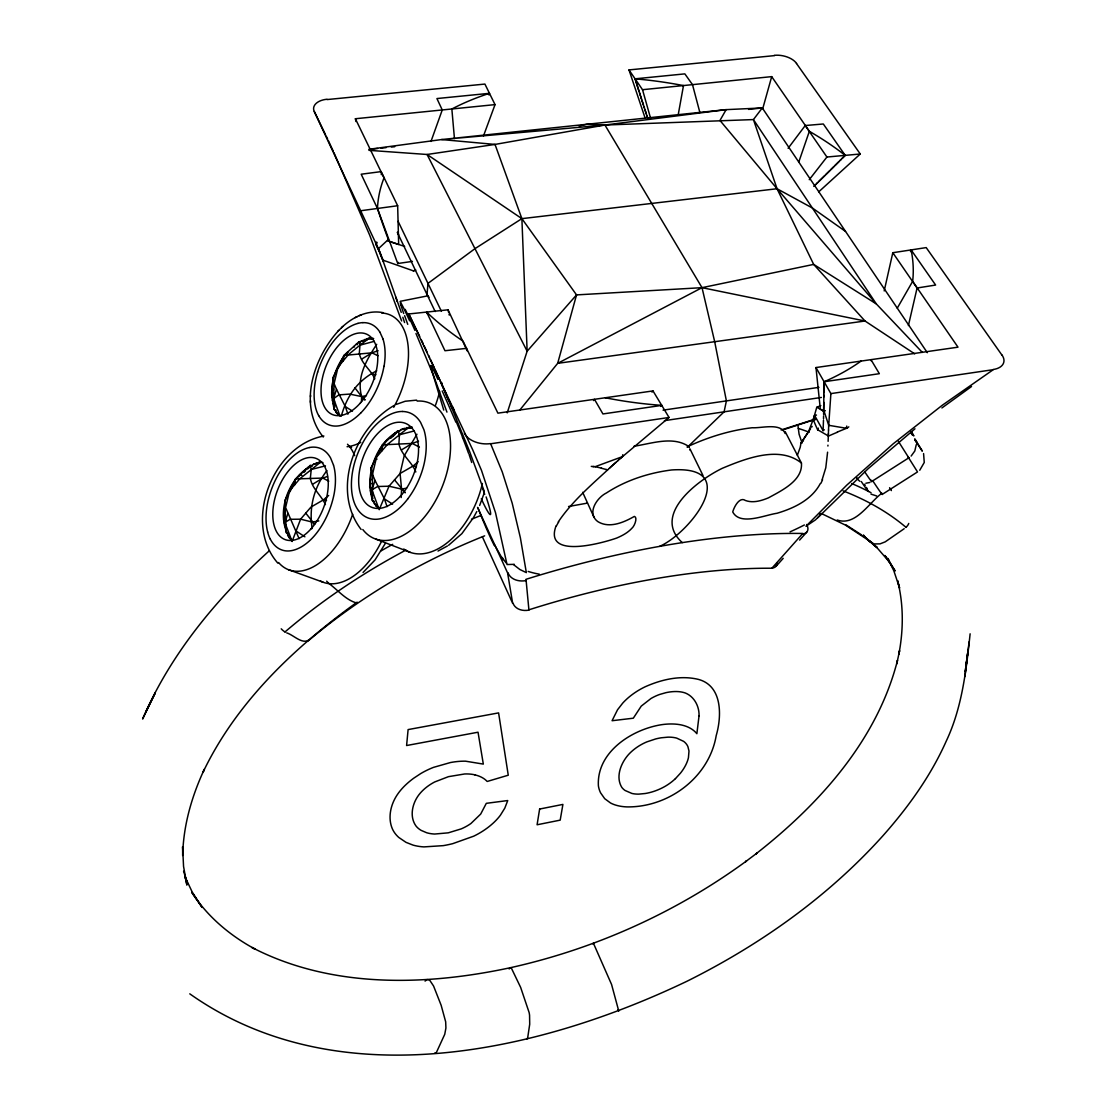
<?xml version="1.0" encoding="UTF-8"?>
<svg xmlns="http://www.w3.org/2000/svg" width="1110" height="1110" viewBox="0 0 1110 1110"><rect width="100%" height="100%" fill="white"/><g stroke="black" fill="none" stroke-linecap="round" stroke-linejoin="round"><path stroke-width="1.5" d="M323.274 437.035C297.619 405.497 313.741 357.434 338.772 330.392M823.856 396.783L823.606 414.418M823.856 395.979L823.953 389.568M823.787 402.333L823.662 411.2M823.856 396.964L823.884 395.146M823.953 389.374L824.092 381.743A270.049 160.464 9.5 0 0 861.082 361.069M823.911 392.704L824.05 383.755M310.481 402.417L310.509 400.696M310.55 396.825L310.578 395.327M824.078 382.603L824.092 381.743L879.356 373.695L870.975 359.654L871.031 360.722M823.578 415.875L823.523 418.789M312.229 528.527C308.733 507.534 313.922 487.429 326.937 470.598M823.481 420.218L823.079 430.638L824.314 429.75M361.458 401.556L361.624 396.575L349.636 394.092L338.855 394.882L333.597 398.601L334.235 409.41L338.397 414.835L335.9 412.129M828.518 430.125L828.67 425.782M828.393 433.954L828.532 429.972M828.407 433.58L828.115 441.322M828.67 425.962L830.89 393.606L815.975 367.549L957.999 347.18L912.656 281.343A270.021 160.423 9.5 0 0 911.116 249.903L935.619 285.048L917.082 288.003L892.801 252.719L926.198 247.599L1001.803 354.909M401.223 497.544L401.57 489.094L400.086 473.498L404.179 455.891L416.958 434.232M412.365 427.197C382.312 429.487 365.079 467.782 371.045 494.463L371.933 494.824L371.642 488.955M827.907 446.04L827.949 445.179M340.035 416.139L333.597 398.601L334.11 383.671L338.078 367.021L343.267 360.792L343.878 355.477L333.028 377.511L331.751 396.575L333.638 406.746L334.79 407.231L333.735 397.435L331.751 396.575C330.947 380.355 336.705 363.428 347.971 351.745L345.931 355.061M371.378 470.793L371.156 467.546L382.464 444.86L397.699 430.805L399.433 434.773L398.906 443.889C401.418 455.253 411.768 461.594 415.82 471.972M328.657 495.462L323.385 499.888L310.953 507.076L300.588 519.189L292.11 541.444C271.645 515.595 289.446 469.71 320.957 461.871L322.954 462.69M827.588 452.172L825.784 467.782L822.094 479.839M374.153 503.524L378.774 508.574L372.405 500.596L372.488 474.442L376.567 457.084L382.006 450.757L382.478 444.86L412.198 443.417L418.539 441.225M361.804 340.673L362.942 341.186L368.423 339.119L373.668 338.592L369.547 337.94L358.627 342.074L359.973 345.168L359.293 353.521C361.541 363.844 370.796 369.644 374.805 378.829M400.224 301.518L401.015 304.889M371.239 472.236L369.672 486.957L371.919 489.843L378.649 508.172M327.436 476.467L322.844 478.063L295.51 478.937L310.3 465.381L311.244 469.488L310.328 478.41C312.285 489.01 321.303 495.268 325.438 504.592M292.11 541.444L283.674 519.286L285.062 507.825M189.782 993.838C336.774 1097.651 536.602 1053.182 687.145 981.171C760.225 944.749 828.157 896.658 882.908 835.788C908.16 807.317 930.721 776.015 946.247 741.119C962.134 707.514 966.213 670.287 970.126 633.81M964.937 676.573L967.185 657.883M916.277 444.611L914.82 450.979L911.13 456.071M969.155 641.788L965.214 671.772L968.17 649.808L966.227 664.044M299.117 538.683L285.589 507.548L289.585 490.814L294.691 484.792L295.51 478.965L284.757 500.749L285.978 532.523L288.003 533.286M622.765 454.725L622.446 456.626L595.099 466.713L593.045 466.297M683.496 85.553L678.168 115.01M884.198 290.931L892.801 252.719M908.41 325.535L917.082 288.003M785.2 433.566C780.691 422.452 761.751 428.335 752.261 427.738C730.158 430.291 708.666 437.007 688.464 446.234A121.17 28.416 -13.4 0 1 689.365 447.51M762.75 108.641L771.7 76.632L642.524 89.702L628.995 69.916L774.461 55.625M488.983 95.002L489.468 93.323L436.924 98.554L442.252 109.959L430.985 141.456M816.488 415.029L814.393 415.82M814.296 416.139L813.713 418.095M287.837 513.403L285.117 522.324L290.099 519.3L300.588 519.189L312.382 522.075L318.806 520.923M333.028 377.511L334.11 383.671L336.483 389.263L333.597 398.601L331.751 396.575M813.616 418.387L808.718 431.249L800.893 443.292A70.332 52.85 34.5 0 1 800.157 447.496L797.355 455.267M818.056 428.973L818.334 428.127M507.214 412.864L527.139 351.218L521.88 218.642L495.018 144.425L441.613 139.555L368.867 149.295M484.265 492.868L479.659 505.452M371.156 467.546L372.488 474.442L375.041 480.463L371.919 489.843L377.594 486.513L389.013 486.208L401.57 489.094L406.635 488.164M289.835 491.952L293.498 484.515M338.259 368.131L341.505 361.943M798.77 162.074L809.357 131.313L771.7 76.632M341.297 416.153C346.875 395.909 357.614 380.383 376.678 370.865M374.889 461.371L377.275 454.517L381.299 448.509M412.434 261.391L397.741 263.514L398.171 262.362M327.075 99.567L484.904 84.069L495.032 104.618L483.488 135.933M379.218 509.698L389.013 486.208L400.086 473.498L413.17 465.964L418.179 461.732M910.491 251.623L911.116 249.903M380.092 252.789L378.399 248.737L387.862 239.926M357.142 602.133C294.802 646.991 236.416 702.117 202.908 772.491L204.379 769.202C191.766 796.231 183.275 825.549 182.692 855.505L182.595 846.763L183.552 866.411L186.91 885.086L184.898 875.929M556.068 525.849C543.498 559.634 602.591 543.054 616.744 538.031C622.252 535.686 627.747 532.786 631.84 528.318C634.878 525.793 637.778 517.08 634.323 516.428C623.667 522.505 609.251 528.776 597.693 521.52C586.579 513.153 596.833 497.682 606.365 493.006C625.846 480.283 648.629 472.888 671.619 469.96C742.77 465.062 690.573 532.828 659.604 546.37M800.893 443.292L810.605 428.71M379.578 252.386L375.804 243.936L377.081 242.424M145.965 711.566L155.344 692.765L142.607 719.016C170.635 653.762 216.991 598.165 269.258 550.81M509.143 968.961L510.309 967.726C595.265 948.842 676.337 912.364 746.572 860.93L745.532 861.707L757.048 853.049L755.896 853.909C819.291 804.348 877.178 740.148 897.49 660.422L896.741 663.933L899.586 650.654L898.85 654.234C903.484 630.036 903.72 604.77 897.615 580.808M385.337 543.414L375.041 559.926L363.053 572.482M473.623 517.357L476.814 511.516M820.304 483.544C811.66 499.875 793.9 508.255 776.972 513.278C764.804 514.985 740.148 526.043 732.739 511.96C734.112 506.77 739.649 496.378 745.448 500.499C753.038 503.274 761.335 500.79 768.467 497.835C781.759 490.509 802.905 480.575 801.434 463.037L785.214 431.693M376.72 344.294C366.55 359.862 356.282 377.15 361.638 396.561L365.065 399.988L361.624 396.575M897.268 308.164L912.656 281.343M442.182 385.489L441.794 382.728M298.521 476.703L299.853 474.567L301.851 475.371M558.247 521.95C572.829 500.277 593.24 483.419 612.165 465.714M473.401 517.718L461.899 533.619L448.606 545.26M386.488 440.476L382.839 446.164M286.713 632.894C293.22 634.712 302.017 644.619 308.76 640.04M811.646 427.17L812.173 426.393M788.114 148.31L805.236 125.541L823.315 123.987L845.196 155.372L842.129 158.48M593.517 400.571L594.461 399.309L602.938 413.947L661.74 405.386L660.686 406.413M809.259 179.695L826.908 157.023L860.264 153.999L796.48 63.478M652.028 392.163L652.999 390.914L669.053 417.471L620.545 458.291M820.026 514.124L821.233 513.958L815.517 519.827L805.971 526.251L846.708 485.195L893.3 443.723L942.251 405.275L993.27 369.672L830.89 393.606M519.855 409.978L557.678 363.331L702.019 287.67L813.672 264.402L876.303 303.904L922.327 352.411M343.267 360.792L348.471 354.548L359.973 345.168L369.547 337.94L371.517 338.855M294.691 484.792L299.811 478.743L320.957 461.871M382.006 450.757L387.473 444.43L409.215 426.975L411.241 427.849L401.029 429.431M526.098 580.225L528.901 609.806A381.771 144.203 -18.2 0 1 771.88 568.237L802.183 534.146A17.177 8.797 28.7 0 0 806.637 524.475M919.746 470.252L924.255 462.481L923.575 453.574M775.987 566.391L783.188 558.344M799.602 540.084L806.803 532.106M305.569 470.751L303.932 472.43L302.78 471.958M817.82 517.704L868.089 468.739L914.973 428.821M390.762 438.242L395.382 434.135M840.076 160.534L841.103 159.507M839.049 161.56L834.956 165.654M881.687 493.339C868.672 503.149 855.491 526.445 837.19 519.993M833.929 166.667L830.863 169.719M341.533 327.686C352.342 317.141 367.785 309.579 383.13 312.673M829.85 170.732L825.812 174.7M337.717 331.432L342.754 326.493M824.813 175.685L818.791 181.541M816.793 183.483L817.792 182.512M675.449 778.623L680.472 773.143A52.323 30.386 -25.3 0 0 688.436 757.714L688.991 751.04L687.895 746.586A35.936 20.84 -25.6 0 0 683.649 741.369L676.712 738.122A34.896 20.244 -25.6 0 0 668.012 737.151L661.255 737.789A45.357 26.238 -25.5 0 0 655.677 738.941L646.839 741.882A32.44 18.842 -25.5 0 0 637.334 747.016L635.877 748.043A35.617 20.66 -25.6 0 0 631.715 751.401A34.66 20.119 -25.6 0 0 628.093 755.05C620.837 763.444 615.481 776.917 621.725 787.24A36.436 21.048 -25.5 0 0 625.069 790.473L631.881 793.442A31.136 17.968 -25.4 0 0 638.833 794.122L645.215 793.511A36.255 20.951 -25.5 0 0 665.473 786.13A35.575 20.563 -25.5 0 0 675.449 778.609M815.781 184.454L813.783 186.397M815.198 185.023L845.196 155.372A270.007 160.409 9.5 0 0 809.357 131.313M687.312 447.33L724.095 411.824L726.398 400.89L714.687 341.714L702.019 287.67L604.936 125.028L586.677 124.306L579.101 125.999M425.075 981.101L427.003 979.589L429.556 979.991L433.58 986.041L441.169 1005.341L445.679 1021.838L445.915 1028.04L444.749 1034.298L436.48 1052.294A4.26 1.79 86.4 0 1 434.898 1052.89M818.764 191.808L860.264 153.999M609.432 468.17L610.333 467.352M610.847 466.894L618.076 460.47M613.081 464.896L614.01 464.063M614.94 463.245L615.87 462.426M619.602 459.124L617.729 460.775M621.142 457.778L619.297 459.387M308.233 640.845C360.694 596.389 420.843 561.341 484.626 535.839M905.76 527.458L905.885 527.361A7.326 5.647 -48.4 0 0 908.757 523.434M904.192 528.707L885.197 541.86L880.036 543.872L873.972 543.928L845.473 525.113L821.22 513.444M837.328 432.04L846.514 428.307L846.722 426.073M308.247 468.517L305.5 469.558M815.295 419.719L813.325 419.344L816.793 407.217L824.161 411.477L825.313 410.644M941.904 407.953L971.528 386.502M871.669 481.532L908.799 457.833L898.351 441.267M882.256 494.394L917.526 471.93L908.493 457.598M361.721 359.099L371.975 352.813L378.108 350.718M312.645 484.251L322.844 478.063L328.782 481.171M401.542 449.883L412.198 443.417L419.4 447.08M447.441 545.967L438.006 551.06M394.133 405.483C354.062 428.335 331.085 490.551 361.111 529.456M359.335 315.67L361.513 314.671M355.172 317.599L357.212 316.669M801.822 441.572L803.501 440.809M318.764 462.343L319.93 462.815L313.422 464.105M396.214 404.415L405.247 401.237L416.611 400.141M817.099 407.092L820.845 405.622M481.31 515.304L474.234 518.134A431.374 253.732 -24 0 0 471.5 519.244M415.723 269.952L413.35 270.854L383.075 260.198M783.882 429.542L813.588 419.955M781.149 429.986L815.67 418.942M869.962 482.448L865.869 483.238M821.178 513.972L820.193 514.152M359.973 345.168L374.306 341.325M587.454 503.108L568.556 506.507M514.388 564.352L507.02 564.532L495.532 512.778L481.518 470.446L472.652 449.703L408.813 313.964L448.052 309.815L467.282 350.996M399.433 434.773L414.363 430.916M311.244 469.488L325.466 465.839M356.56 602.952C345.765 599.997 337.828 590.048 328.851 583.416A8.02 2.081 54.4 0 1 327.575 582.181L326.687 581.168M633.976 446.234C651.306 443.723 672.424 435.772 688.436 446.248A118.534 26.751 -14.5 0 0 687.243 446.775M400.446 301.282L427.059 295.981M366.48 395.646L361.638 396.561L354.909 387.834M669.053 417.471L490.648 443.778L502.261 471.944L512.196 503.191L520.368 537.712L526.348 572.621L519.841 569.499L513.486 564.574M664.418 420.648L821.372 397.449M663.045 410.159L818.916 387.362M652.999 390.914L497.904 413.156L463.023 341.103A270.049 160.451 9.5 0 1 426.629 312.076L427.281 313.755M326.937 99.248A18.301 10.6 5.3 0 0 314.241 111.527L360.653 210.747L397.658 205.738L398.67 244.505L388.972 241.272L387.473 237.262M323.898 436.022C272.13 445.36 242.59 523.212 277.875 563.172M397.658 205.738L381.146 171.62L361.194 174.214L377.456 208.472L397.741 263.514M466.7 348.332L444.971 350.732L426.629 312.076M370.671 149.239L377.553 148.518M380.994 148.157L386.155 147.616M391.317 147.061L394.758 146.7M748.556 109.391L762.279 107.947L927.308 352.689M355.977 121.489L355.394 118.742L495.032 104.618M635.572 80.378L635.087 78.824L684.856 73.871L692.487 84.638L699.827 112.304M368.922 150.336L427.072 154.484L495.018 144.425L604.936 125.028L726.148 109.64L762.279 107.947L753.426 119.575L604.936 125.028L441.613 139.555L726.148 109.64L719.96 120.449L777.042 188.742L876.303 303.904L753.426 119.575L777.042 188.742L813.672 264.402L865.023 321.012L914.709 353.854M846.222 427.641L847.221 427.752M876.747 495.99L870.989 494.13M605.921 469.558L607.614 469.808M372.738 374.139L375.874 374.722M413.17 465.964L416.43 466.588M323.385 499.888L326.506 500.485M846.514 428.307L828.698 425.296L824.161 411.477M595.099 466.713L601.578 468.129M404.65 246.434L387.543 240.773M288.517 569.694L323.01 582.181M290.681 539.862L291.847 540.292L287.587 535.367M289.169 537.837L290.057 538.156M284.285 523.06L285.45 523.504L285.756 526.889L284.868 526.542M283.674 519.286L285.686 520.049M284.618 511.835L285.506 512.168M284.16 515.664L285.325 516.108M375.624 539.016L410.339 552.391M375.901 506.035L376.789 506.396M374.431 501.415L372.405 500.596L371.045 494.463M371.725 497.724L372.904 498.196M310.3 465.381L312.298 466.186M370.351 490.856L371.531 491.328M308.025 467.352L309.177 467.823M370.102 483.225L371.267 483.696M316.253 463.092L317.127 463.439M369.672 486.957L371.697 487.776M370.532 479.27L371.42 479.631M375.86 458.638L377.039 459.124M349.414 446.4L351.565 447.302M336.233 410.256L334.235 409.41L333.638 406.746M392.51 435.217L393.398 435.592M333.014 403.693L333.888 404.068M395.215 432.9L396.381 433.399M332.389 400.294L333.541 400.779M397.699 430.805L399.711 431.665M332.195 393.065L333.333 393.55M406.815 427.517L407.981 428.016M404.082 428.335L404.97 428.71M332.625 389.291L333.5 389.679M356.282 344.197L357.42 344.724M353.701 346.528L354.576 346.93M360.597 342.976L358.627 342.074L343.892 355.45L371.975 352.813L377.983 355.783M367.285 338.592L368.423 339.119M364.69 339.507L365.565 339.896M454.337 409.84L451.881 407.37M817.792 429.82L828.324 435.939M376.054 243.437L376.817 243.867M281.219 628.815A7.95 2.942 48.8 0 0 285.006 631.937L285.117 632.006M823.467 411.088L820.346 409.09M453.255 407.537L451.173 406.315L449.827 403.166M845.875 524.836L861.221 534.673M336.483 389.263L345.363 406.635L352.467 411.102M375.041 480.463L384.421 498.889L392.593 504.134M296.481 531.274L304.903 536.824M859.82 481.268L858.03 479.756M845.529 231.421L812.367 208L777.042 188.742L521.88 218.642L474.983 248.654L427.974 283.383L427.017 294.483L428.987 297.313M682.289 542.61C651.223 514.735 698.689 479.603 722.402 468.254C745.712 458.527 779.359 445.276 801.434 463.037M870.212 542.068L866.064 538.211M869.463 540.917L877.15 547.466L862.956 535.284L877.76 548.576L890.289 563.034L884.878 555.472L895.132 570.97L890.026 562.548M526.639 1038.641L527.292 1038.766A4.704 1.207 77.5 0 0 527.541 1038.197A132.354 33.369 78.3 0 0 527.874 1036.546L529.706 1024.239L529.567 1015.317A11.905 3.094 77.6 0 0 529.137 1012.57L520.645 987.4L511.349 968.073A11.794 3.039 77.9 0 0 510.544 967.698L510.309 967.726C425.338 985.985 331.071 988.511 251.97 947.482L255.175 949.161C230.006 935.591 207.39 916.582 191.822 892.412L202.103 907.425L192.197 892.01L185.051 876.914M394.536 479.867L405.122 492.66M401.584 489.066L405.136 492.632M312.382 522.075L314.657 524.35L305.763 513.153M863.608 535.173L865.245 537.198M916.43 442.016L916.943 442.696L915.32 439.907M805.236 125.541L826.908 157.023M908.799 457.833L907.98 456.585M502.955 559.731L493.728 543.442M915.056 439.962L915.847 441.142M910.949 431.707L913.849 435.911L911.268 431.512M915.056 440.226L922.327 451.146L914.779 438.741M910.977 432.9L912.267 434.967M889.582 487.72L891.386 490.592M617.992 1009.836L618.769 1011.099L611.582 984.501L593.392 943.181L593.198 944.291M375.804 243.936L378.829 249.778M379.925 332.181L382.964 338.897M431.887 367.632L430.347 365.551L443.736 410.076M814.546 415.32L823.079 430.638M360.653 210.747L378.413 248.765M887.903 558.399L889.318 561.16M408.813 313.964L419.677 336.358M690.198 449.356L703.019 475.593M314.338 111.527L325.507 134.643M887.972 558.746L893.814 570.762L899.6 588.036L897.657 580.766M355.394 118.742L384.018 177.891A270.035 160.437 9.5 0 0 377.456 208.472L379.01 213.175M398.115 221.334L441.405 311.327M397.574 232.323L398.601 234.474M397.311 232.392L435.175 311.563M326.215 136.155L327.658 139.18M421.522 340.257L423.354 344.114M328.366 140.692L333.25 151.14M424.256 346.043L426.934 351.787M481.282 498.751C489.191 516.178 495.143 523.976 486.125 496.919M428.71 355.602L429.584 357.517M333.93 152.625L369.727 235.251L401.626 320.957M430.472 359.446L433.996 367.16M477.564 507.395L507.603 572.94L512.667 603.368L482.434 536.935M582.667 492.313L593.975 517.163M441.322 383.547L452.797 408.938M434.87 369.117L441.766 384.546M802.086 443.084L799.075 434.19L797.84 424.603M441.96 384.99L443.001 387.376M442.585 386.433L443.847 389.305M415.973 333.486L433.719 376.068L446.942 412.115M443.82 389.249L444.638 391.122M444.472 390.734L445.721 393.592M445.041 392.052L446.664 395.771M446.331 395.021L449.05 401.32M446.942 396.437L447.566 397.852M448.162 399.281L449.98 403.513M450.618 404.997L469.516 451.298L484.279 491.397M456.196 421.55L462.87 437.853M379.259 250.791L380.314 253.357M380.3 253.288L380.702 254.287M380.633 254.121L401.251 312.382M380.952 254.884L381.562 256.41M382.173 257.922L382.784 259.449M184.898 876.845L187.701 884.087L183.58 871.225M387.182 236.499L385.919 233.031M407.745 324.342L404.637 315.684M385.6 232.17L384.351 228.66M384.032 227.772L382.159 222.43M469.058 454.337L471.362 461.371A64.019 4.44 66.8 0 1 471.681 462.481M381.84 221.514L379.953 215.978M345.363 406.635L347.943 414.196M384.421 498.889L387.057 506.632M645.063 117.91L628.995 69.916M379.329 214.119L379.634 215.049M404.581 322.538L402.833 317.252M647.879 118.659L646.894 115.648M647.394 117.188L641.844 100.108M646.395 114.15L644.924 109.64M643.953 106.629L644.438 108.128M643.467 105.117L640.734 96.653M641.483 98.984L635.087 78.824M640.498 95.89L639.513 92.796M333.472 465.021L330.586 457.972A54.612 30.969 -69.1 0 0 314.13 447.136A52.309 29.665 -69.1 0 0 309.329 447.538M639.013 91.256L637.043 85.054M636.072 81.946L636.557 83.5M650.599 118.34L642.524 89.702M284.757 500.749L285.492 503.662M448.052 309.815L448.634 312.451M449.037 314.213L449.231 315.087M820.207 407.911L815.975 367.549M454.448 138.556L451.853 108.988A270.021 160.409 9.5 0 1 489.468 93.323M381.146 171.62L381.202 172.633M381.271 173.659L381.327 174.672M474.83 774.849A42.263 25.1 -22 0 1 487.179 781.468L508.255 775.21L498.598 712.897L408.105 729.589L406.593 745.532L478.035 732.212L483.322 764.096L465.534 761.183A55.209 32.884 -22 0 0 450.438 762.542L433.538 767.357A52.933 31.566 -21.9 0 0 420.759 773.559L413.683 778.235A63.187 37.56 -22 0 0 407.092 783.591L405.094 785.45A57.512 34.23 -22 0 0 396.991 795.162C390.595 804.889 387.64 817.89 392.385 828.892A67.766 40.21 -22.1 0 0 398.809 837.467L406.01 842.351L413.045 845.112A55.68 32.953 -21.9 0 0 423.881 846.902L443.279 845.64A85.442 51.032 -22.1 0 0 452.741 843.655L473.762 836.163A53.849 31.829 -22.1 0 0 487.04 828.171A56.208 33.245 -22.1 0 0 490.925 825.105A53.474 31.607 -22.1 0 0 500.374 815.267L504.8 808.136L507.742 800.546L486.305 803.335L480.699 814.06L470.931 823.509A33.106 19.564 -22 0 1 461.233 828.879L448.26 832.833L434.704 834.04A36.214 21.423 -22 0 1 426.642 832.736L421.176 830.391A41.486 24.573 -22 0 1 415.986 825.979C408.896 816.128 412.629 802.03 420.024 793.414A36.741 21.853 -22 0 1 426.545 787.184A34.729 20.674 -22 0 1 434.676 781.967L448.44 776.667L464.632 773.975A36.311 21.603 -22.1 0 1 474.844 774.836M774.267 55.347A17.08 9.435 11.4 0 1 796.564 63.478M634.962 78.838A270.021 160.409 9.5 0 1 683.371 85.567M397.172 301.421A120.06 2.04 70.9 0 1 395.84 297.202M405.164 309.357A51.448 1.818 67.1 0 1 414.932 330.419M400.821 302.752A65.878 1.97 66.9 0 1 409.632 320.79M403.721 313.547A44.566 1.485 68.7 0 1 400.433 303.46M822.552 479.728A122.877 47.716 -22.8 0 1 820.817 483.433M1001.886 354.895A19.591 11.586 14.4 0 1 993.145 369.491M661.865 405.358A270.049 160.464 9.5 0 1 605.241 397.755M804.389 524.975A117.965 49.895 -21.6 0 1 790.042 531.843M482.836 488.941A121.17 11.891 66.3 0 1 484.709 494.422M556.471 525.807A123.335 53.433 -15.9 0 1 558.718 521.922M490.565 443.598A20.882 13.445 6.5 0 1 464.313 433.094M539.335 574.175A119.825 53.405 -18.4 0 1 528.166 571.428M506.493 563.2A130.8 11.641 69.1 0 1 502.178 557.442M494.283 545.496A90.243 8.936 70.6 0 1 478.008 508.061M431.027 365.579A52.559 1.776 67.2 0 1 437.937 379.454M442.224 390.97A67.28 2.095 66.9 0 1 455.766 421.911M462.426 437.173A45.843 2.83 67.1 0 1 468.503 453.227M689.879 448.995A121.17 28.416 -13.4 0 1 690.018 450.133M593.683 466.852A282.717 183.691 8.3 0 1 591.255 466.353M601.384 468.254A150.766 58.899 -17.4 0 1 607.434 469.918M451.52 407.162A150.891 3.871 67.8 0 1 452.408 408.688M375.901 243.395A284.479 169.913 6.1 0 1 376.443 242.119M415.501 270.257A49.228 25.891 -18.9 0 1 413.392 270.993M379.773 253.274A137.793 6.202 66.6 0 1 383.463 261.613M848.803 426.85A283.633 176.879 13.2 0 1 847.443 427.891M817.792 430.153A52.003 9.046 69.9 0 1 813.241 419.524M828.476 436.077A144.453 54.015 -19.3 0 1 837.467 432.192M525.904 579.337A435.855 165.085 -18.2 0 1 802.974 533.466M526.14 580.586A17.802 13.403 -17.4 0 1 508.019 572.802M528.929 610.125A15.609 11.877 -18.3 0 1 513.028 603.243M777.028 563.311A15.124 7.923 29 0 1 771.852 568.251M881.617 493.006A64.741 1.027 57.5 0 1 872.599 480.561M864.537 484.238A55.611 1.11 57.5 0 1 865.203 485.389M866.383 487.401A55.611 1.11 57.5 0 1 867.298 489.01M867.978 490.315A52.489 1.054 57.5 0 1 868.436 491.425A55.611 1.11 57.5 0 1 863.067 484.154A52.517 1.054 57.5 0 1 861.291 481.518M871.059 480.144A68.223 1.138 57.5 0 1 864.87 472.069M856.92 477.772A55.32 1.165 57.5 0 1 857.114 478.424A58.594 1.235 57.5 0 1 856.629 477.98M285.006 631.937A431.374 253.732 -24 0 1 405.983 550.047M843.128 490.897A431.374 253.732 -24 0 1 906.038 527.361M798.27 428.391A429.473 260.85 -24 0 1 809.232 432.206M851.634 483.502A437.631 258.311 -24 0 1 871.031 492.729M380.994 550.907A437.617 258.311 -24 0 1 392.704 544.344M347.499 444.236A70.291 40.168 -69.1 0 1 354.714 455.697M352.675 514.277A70.291 40.168 -69.1 0 1 278.582 562.534M381.66 313.006A70.665 40.237 -67.1 0 1 393.731 407.287M360.75 442.39A70.665 40.237 -67.1 0 1 347.069 446.733M482.392 483.474A72.206 43.651 -67.9 0 1 403.79 549.034M417.11 401.085A73.163 43.373 -68 0 1 441.364 488.788A73.163 43.373 -68 0 1 362.803 529.525M402.514 411.491A56.86 33.453 -68 0 1 420.593 422.397L423.881 429.612A56.86 33.453 -68 0 1 425.144 458.513A54.501 32.093 -68 0 1 423.437 466.561A57.29 33.702 -68 0 1 407.758 498.889M402.528 411.463A54.459 32.037 -68 0 0 397.297 412.004A57.47 33.827 -68 0 0 375.79 424.991A54.196 31.871 -68 0 0 369.297 432.567A57.456 33.827 -68 0 0 355.006 461.358A54.196 31.871 -68 0 0 352.55 471.722A57.442 33.799 -68 0 0 353.41 500.041A54.293 31.94 -68 0 0 356.407 507.353A57.429 33.799 -68 0 0 372.225 519.05A54.237 31.926 -68 0 0 379.093 518.994A57.442 33.786 -68 0 0 401.029 506.576A54.251 31.94 -68 0 0 407.772 498.917M381.66 541.056A69.403 40.473 -69.1 0 1 320.499 581.043M333.527 465.187A54.612 30.969 -69.1 0 1 334.263 493.159A52.35 29.706 -69.1 0 1 332.5 500.749A55.028 31.205 -69.1 0 1 317.626 531.759A52.114 29.568 -69.1 0 1 311.313 539.099A55.167 31.288 -69.1 0 1 290.986 550.726A52.101 29.554 -69.1 0 1 284.659 550.713A55.167 31.288 -69.1 0 1 270.313 539.127M309.329 447.552A55.209 31.316 -69.1 0 0 289.377 459.734A52.059 29.498 -69.1 0 0 283.286 466.963A55.195 31.316 -69.1 0 0 269.702 494.602A52.059 29.498 -69.1 0 0 267.274 504.592A55.167 31.302 -69.1 0 0 267.663 532.009M270.299 539.141A52.156 29.568 -69.1 0 1 267.649 532.023M334.457 401.681A43.47 24.753 -67.1 0 1 334.235 399.364M439.629 391.4A69.777 40.543 -67 0 1 435.453 405.317M362.914 322.649A54.917 31.024 -67.1 0 1 379.911 332.195M383.006 339.063A54.917 31.024 -67.1 0 1 384.032 366.397M357.975 323.357A52.6 29.72 -67.1 0 1 362.914 322.622M357.975 323.385A55.5 31.371 -67.1 0 0 337.565 336.607A52.336 29.554 -67.1 0 0 331.377 344.086A55.5 31.371 -67.1 0 0 317.654 372.03M317.654 372.03A52.336 29.554 -67.1 0 0 315.268 381.965A55.472 31.344 -67.1 0 0 315.906 408.799A52.434 29.623 -67.1 0 0 318.681 415.612M318.695 415.584A55.458 31.344 -67.1 0 0 333.555 425.976A52.378 29.609 -67.1 0 0 340.048 425.616A55.472 31.344 -67.1 0 0 360.847 412.864M360.861 412.878A52.392 29.623 -67.1 0 0 367.285 405.303A55.334 31.26 -67.1 0 0 382.27 373.945A52.642 29.762 -67.1 0 0 383.977 366.244M699.05 715.811L696.872 733.696C691.128 726.648 681.693 724.22 672.965 723.997A53.807 31.246 -25.5 0 0 661.407 724.719C631.645 729.45 596.389 752.247 598.401 785.894A69.583 40.237 -25.7 0 0 600.579 792.817L604.714 798.687L610.528 802.988A51.795 29.928 -25.4 0 0 618.02 805.735A53.405 30.858 -25.4 0 0 626.9 806.901C668.484 807.539 709.137 777.5 716.214 735.555C721.847 716.186 722.596 685.841 698.398 679.389C680.499 675.046 661.505 679.473 645.007 686.854A47.883 28.458 -26 0 0 632.755 694.18A47.73 28.361 -26 0 0 622.71 703.13L617.535 709.776L612.068 720.723L633.31 718.198L641.261 706.099L650.96 698.523A29.984 17.788 -26.1 0 1 659.701 694.444L665.944 692.668A38.753 22.935 -26 0 1 670.121 691.932A34.993 20.729 -26.1 0 1 685.467 693.056C694.361 696.692 699.369 706.473 699.05 715.811M539.626 809.037L537.087 824.772L560.189 820.137L562.909 804.417L539.626 809.037M576.534 294.899L557.678 363.331L865.023 321.012L702.019 287.67L576.534 294.899L527.139 351.218L427.072 154.484L521.88 218.642L576.534 294.899M400.53 496.031A45.233 26.612 -68 0 0 406.427 423.77A45.233 26.612 -68 0 0 358.863 476.176A45.233 26.612 -68 0 0 400.53 496.031M310.994 528.901A43.443 24.642 -69.1 0 0 317.543 459.082A43.443 24.642 -69.1 0 0 273.032 508.963A43.443 24.642 -69.1 0 0 310.994 528.901M360.431 402.916A43.678 24.684 -67.1 0 0 366.522 334.124A43.678 24.684 -67.1 0 0 321.22 385.892A43.678 24.684 -67.1 0 0 360.431 402.916"/></g></svg>
